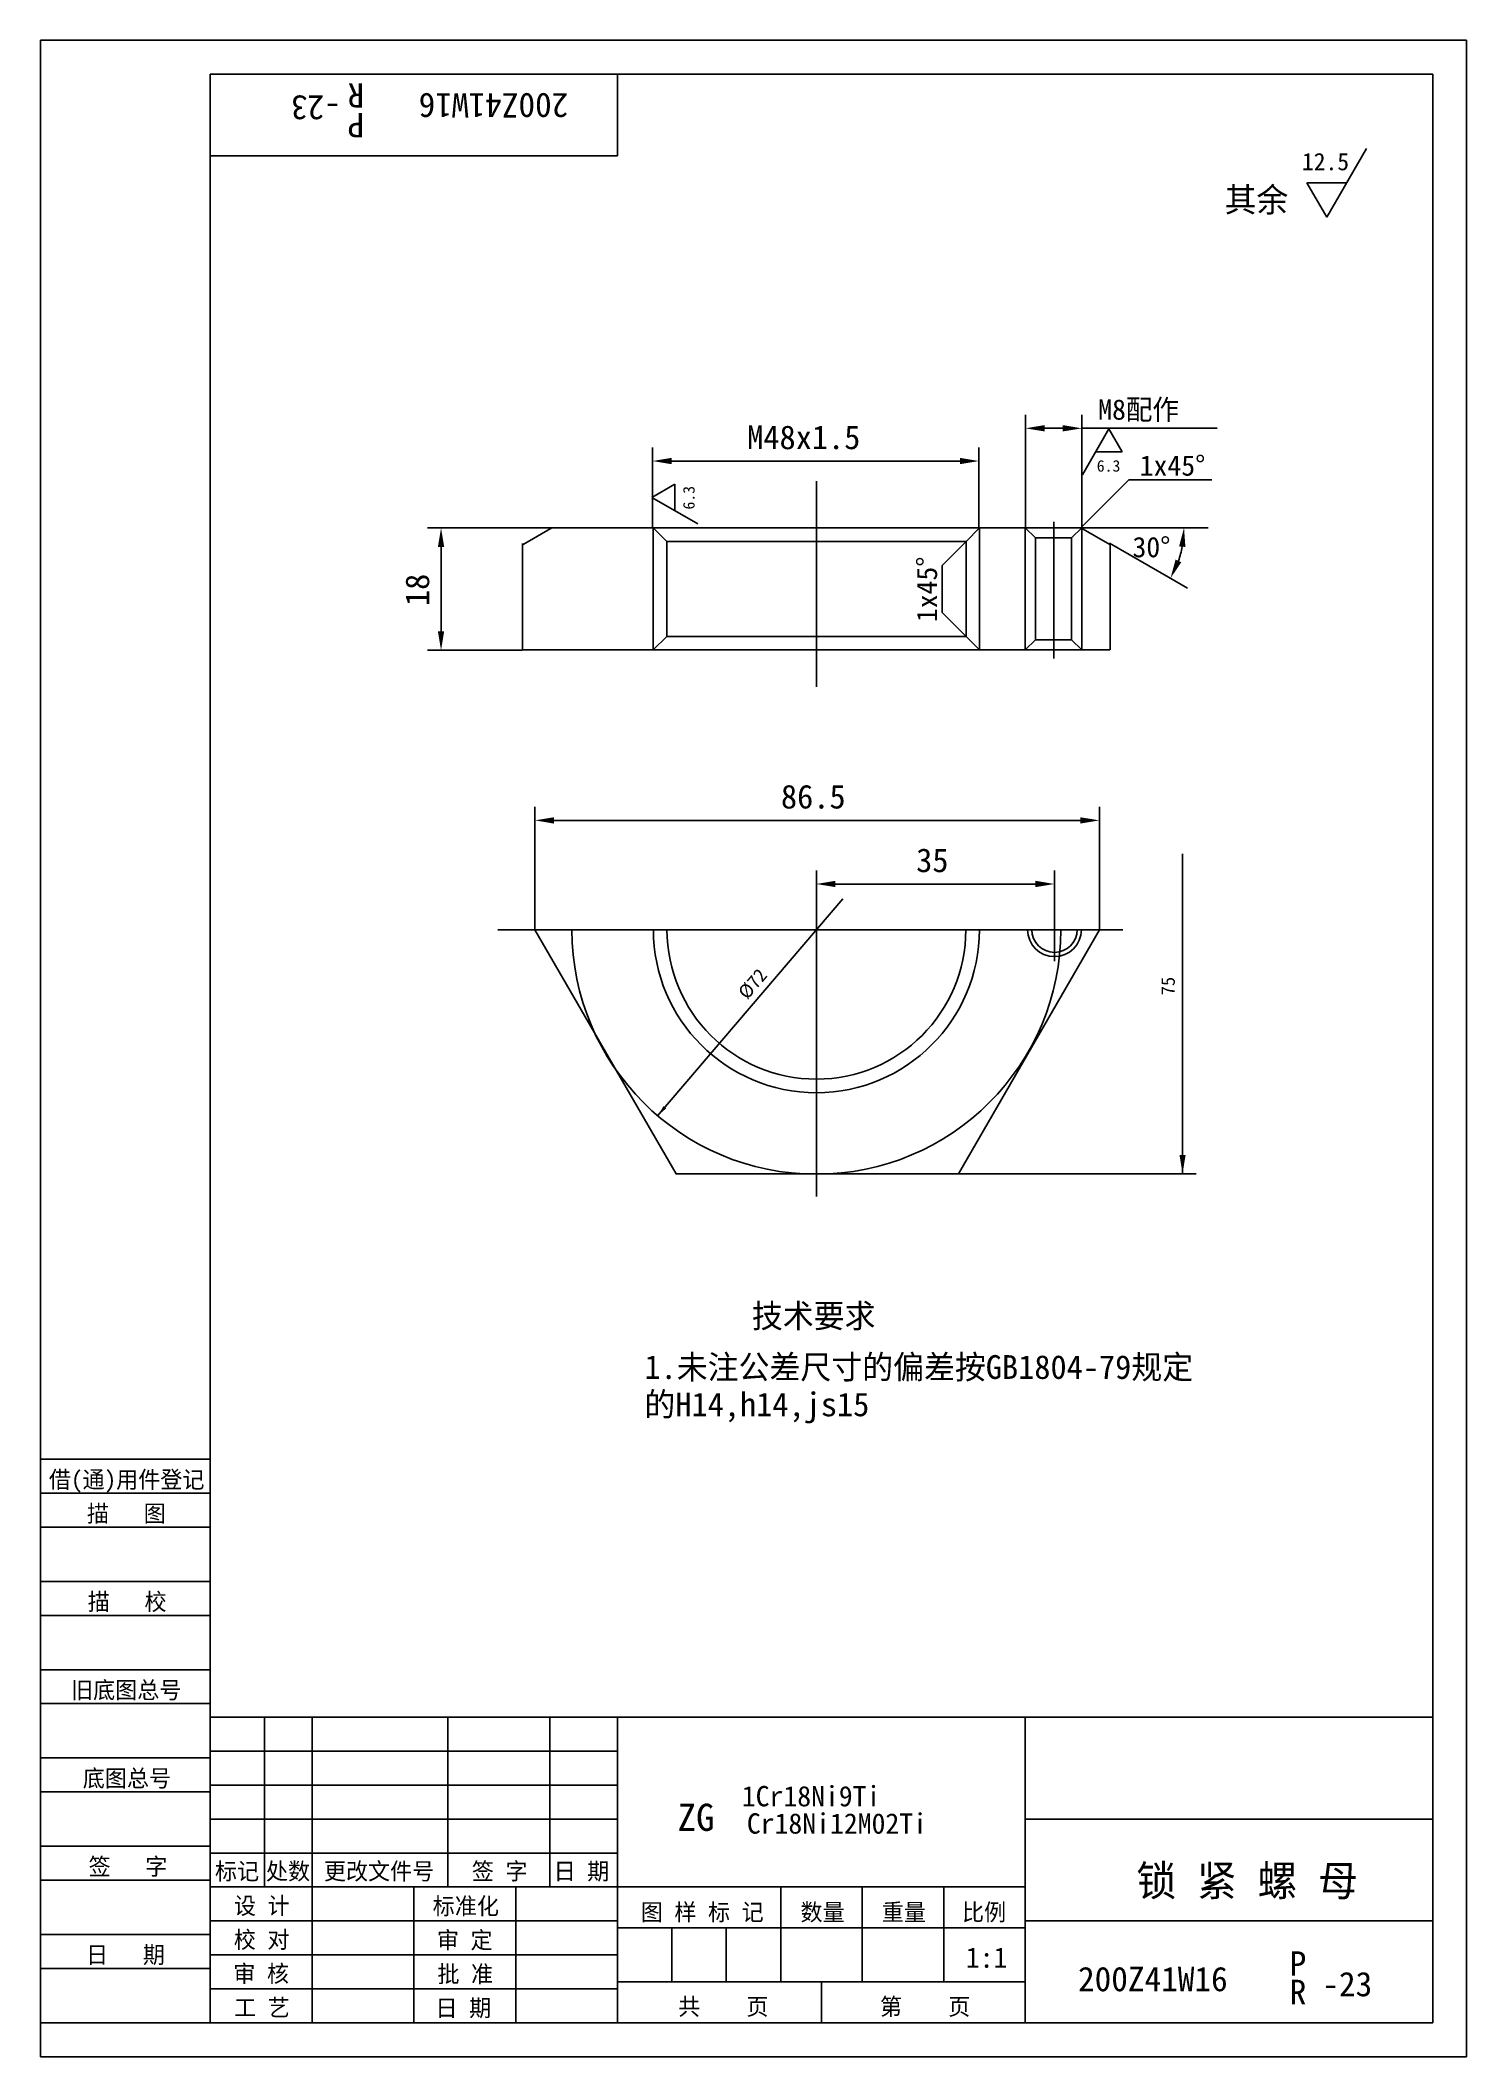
# Model space of a CAD drawing. Header units: metres. Extents: x 0 to 210, y 0 to 297.
import ezdxf

# ---------------------------------------------------------------- set-up
doc = ezdxf.new("R2010")
doc.units = ezdxf.units.M
for name, color, linetype in [('C', 6, 'Continuous'), ('D', 1, 'Continuous'), ('FL', 5, 'Continuous'), ('HA', 5, 'Continuous'), ('T', 7, 'Continuous'), ('TL', 4, 'Continuous')]:
    doc.layers.add(name, color=color, linetype=linetype)

# ---------------------------------------------------------------- blocks, each defined once
blk = doc.blocks.new('TUKUN4')
at = {"layer": 'FL'}
for p, q in [((0, 297), (0, 0)), ((210, 297), (0, 297)), ((210, 0), (210, 297)), ((0, 78), (25, 78)), ((0, 70), (25, 70)), ((0, 65), (25, 65)), ((0, 57), (25, 57)), ((0, 52), (25, 52)), ((33, 25), (33, 50)), ((40, 5), (40, 50)), ((60, 25), (60, 50)), ((75, 25), (75, 50)), ((25, 45), (85, 45)), ((0, 44), (25, 44)), ((0, 39), (25, 39)), ((25, 40), (85, 40)), ((25, 35), (85, 35)), ((0, 31), (25, 31)), ((25, 30), (85, 30)), ((0, 26), (25, 26)), ((70, 5), (70, 25)), ((0, 18), (25, 18)), ((25, 20), (85, 20)), ((25, 15), (85, 15)), ((0, 13), (25, 13)), ((25, 10), (85, 10)), ((0, 0), (210, 0))]:
    blk.add_line(p, q, dxfattribs=at)
at = {"layer": 'TL'}
for p, q in [((25, 5), (25, 292)), ((205, 292), (25, 292)), ((85, 292), (85, 280)), ((205, 5), (205, 292)), ((85, 280), (25, 280)), ((0, 88), (25, 88)), ((0, 83), (25, 83)), ((205, 50), (25, 50)), ((85, 5), (85, 50)), ((145, 5), (145, 50)), ((205, 35), (145, 35)), ((145, 25), (25, 25)), ((55, 5), (55, 25)), ((109, 11), (109, 25)), ((121, 11), (121, 25)), ((133, 11), (133, 25)), ((85, 19), (145, 19)), ((93, 11), (93, 19)), ((101, 11), (101, 19)), ((205, 20), (145, 20)), ((145, 11), (85, 11)), ((115, 5), (115, 11)), ((0, 5), (205, 5))]:
    blk.add_line(p, q, dxfattribs=at)
at = {"layer": 'T'}
for s, p in [('借(通)用件登记', (1.26, 83.76)), ('描   图', (6.86, 78.76)), ('描   校', (6.98, 65.76)), ('旧底图总号', (4.52, 52.76)), ('底图总号', (6.25, 39.76)), ('签   字', (7.1, 26.76)), ('标记', (25.71, 26.07)), ('处数', (33.22, 26.07)), ('更改文件号', (41.75, 26.07)), ('签 字', (63.53, 26.07)), ('日 期', (75.57, 26.07)), ('设 计', (28.5, 20.99)), ('标准化', (57.77, 20.93)), ('图 样 标 记', (88.4, 20.04)), ('数量', (111.92, 20.04)), ('重量', (123.88, 20.04)), ('比例', (135.7, 20.04)), ('校 对', (28.48, 15.99)), ('审 定', (58.39, 15.93)), ('日   期', (6.72, 13.76)), ('审 核', (28.41, 10.99)), ('批 准', (58.46, 10.93)), ('共    页', (93.91, 6.13)), ('第    页', (123.62, 6.13)), ('工 艺', (28.52, 5.99)), ('日 期', (58.18, 5.93))]:
    blk.add_text(s, height=2.5, dxfattribs=at).set_placement(p)

msp = doc.modelspace()

# ---------------------------------------------------------------- linework, layer by layer
at = {"layer": 'C'}
for p, q in [((114.26, 228.96), (114.26, 232.07)), ((114.26, 228.96), (114.26, 201.75)), ((149.22, 226.06), (149.22, 205.93)), ((114.26, 169.78), (114.26, 126.71)), ((114.26, 169.33), (114.26, 140.29)), ((149.31, 167), (149.31, 161.36)), ((71.56, 165.99), (67.34, 165.99)), ((71.56, 165.99), (159.4, 165.99)), ((88.56, 165.99), (139.96, 165.99))]:
    msp.add_line(p, q, dxfattribs=at)
at = {"layer": 'D'}
for p, q in [((195.24, 281.08), (189.39, 270.94)), ((186.46, 276.01), (192.32, 276.01)), ((189.39, 270.94), (186.46, 276.01)), ((145.06, 225.18), (145.06, 241.85)), ((153.34, 225.18), (153.34, 241.85)), ((147.86, 239.85), (150.54, 239.85)), ((153.34, 239.85), (173.25, 239.85)), ((153.42, 233.02), (157.32, 239.78)), ((157.32, 239.78), (159.27, 236.4)), ((90.13, 225.19), (90.13, 237.03)), ((92.93, 235.03), (135.39, 235.03)), ((138.19, 225.19), (138.19, 237.03)), ((159.27, 236.4), (155.37, 236.4)), ((153.19, 225.2), (160.26, 232.27)), ((160.26, 232.27), (172.48, 232.27)), ((90.02, 229.67), (93.4, 231.62)), ((96.78, 225.76), (90.02, 229.67)), ((93.4, 231.62), (93.4, 227.71)), ((75.51, 225.18), (57, 225.18)), ((90.23, 207.2), (90.23, 225.28)), ((136.29, 223.2), (132.76, 219.66)), ((138.29, 207.2), (138.29, 225.28)), ((145, 207.2), (145, 225.21)), ((153.32, 225.2), (153.32, 207.21)), ((153.37, 225.21), (171.95, 225.21)), ((157.43, 222.95), (166.09, 217.95)), ((59, 209.96), (59, 222.38)), ((132.76, 212.73), (132.76, 219.66)), ((166.09, 217.95), (168.91, 216.32)), ((136.29, 209.2), (132.76, 212.73)), ((70.95, 207.16), (57, 207.16)), ((72.82, 165.99), (72.82, 184.1)), ((75.62, 182.1), (153.12, 182.1)), ((155.92, 165.99), (155.92, 184.1)), ((168.17, 177.17), (168.17, 130.03)), ((114.26, 169.78), (114.26, 174.73)), ((146.51, 172.73), (117.06, 172.73)), ((149.31, 167), (149.31, 174.73)), ((90.89, 138.6), (118.15, 170.55)), ((135.16, 130.03), (170.17, 130.03))]:
    msp.add_line(p, q, dxfattribs=at)
for centre, radius, start, end in [((153.52, 225.21), 14.87, 340.8, 349.2), ((114.26, 165.99), 24, 180, 0)]:
    msp.add_arc(centre, radius, start, end, dxfattribs=at)
for points in [[(147.86, 240.32), (147.86, 239.39), (145.06, 239.85)], [(150.54, 240.32), (150.54, 239.39), (153.34, 239.85)], [(92.93, 235.5), (92.93, 234.57), (90.13, 235.03)], [(135.39, 235.5), (135.39, 234.57), (138.19, 235.03)], [(58.53, 222.38), (59.46, 222.38), (59, 225.18)], [(167.66, 222.46), (168.59, 222.37), (168.39, 225.21)], [(167.99, 220.12), (167.14, 220.51), (166.4, 217.77)], [(58.53, 209.96), (59.46, 209.96), (59, 207.16)], [(75.62, 182.56), (75.62, 181.63), (72.82, 182.1)], [(153.12, 182.56), (153.12, 181.63), (155.92, 182.1)], [(117.06, 173.2), (117.06, 172.27), (114.26, 172.73)], [(146.51, 173.2), (146.51, 172.27), (149.31, 172.73)], [(91.76, 140.02), (90.89, 138.6), (92.16, 139.69)], [(168.62, 132.83), (168.17, 130.03), (167.72, 132.83)]]:
    msp.add_solid(points, dxfattribs=at)
at = {"layer": 'HA'}
msp.add_arc((149.31, 165.99), 3.96, 180, 0, dxfattribs=at)
at = {"layer": 'TL'}
for p, q in [((71.01, 207.2), (71.01, 222.9)), ((71.08, 222.74), (75.33, 225.2)), ((75.33, 225.2), (90.23, 225.2)), ((90.23, 225.2), (114.26, 225.2)), ((92.23, 223.2), (90.23, 225.2)), ((92.23, 223.2), (114.26, 223.2)), ((92.23, 223.2), (92.23, 209.2)), ((138.29, 225.2), (114.26, 225.2)), ((136.29, 223.2), (114.26, 223.2)), ((136.29, 223.2), (138.29, 225.2)), ((136.29, 223.2), (136.29, 209.2)), ((145, 225.2), (138.29, 225.2)), ((145, 225.2), (149.16, 225.2)), ((146.5, 223.7), (145, 225.2)), ((146.5, 223.7), (149.16, 223.7)), ((146.5, 223.7), (146.5, 208.7)), ((149.16, 225.2), (153.19, 225.2)), ((151.82, 223.7), (149.16, 223.7)), ((151.82, 223.7), (153.32, 225.2)), ((151.82, 223.7), (151.82, 208.7)), ((157.44, 222.74), (153.19, 225.2)), ((157.51, 207.2), (157.51, 222.85)), ((90.23, 207.2), (92.23, 209.2)), ((92.23, 209.2), (114.26, 209.2)), ((136.29, 209.2), (114.26, 209.2)), ((138.29, 207.2), (136.29, 209.2)), ((146.5, 208.7), (145, 207.2)), ((146.5, 208.7), (149.16, 208.7)), ((151.82, 208.7), (149.16, 208.7)), ((151.82, 208.7), (153.32, 207.2)), ((90.23, 207.2), (71.01, 207.2)), ((90.23, 207.2), (114.26, 207.2)), ((138.29, 207.2), (114.26, 207.2)), ((138.29, 207.2), (145, 207.2)), ((145, 207.2), (149.16, 207.2)), ((149.16, 207.21), (153.3, 207.21)), ((153.3, 207.21), (157.44, 207.21))]:
    msp.add_line(p, q, dxfattribs=at)
msp.add_lwpolyline([(72.82, 165.99), (93.59, 130.03), (135.16, 130.03), (155.92, 165.99)], dxfattribs=at)
msp.add_lwpolyline([(145.98, 165.99, 1), (152.65, 165.99, 1)], format="xyb", dxfattribs=at)
for radius in [36, 22]:
    msp.add_arc((114.26, 165.99), radius, 180, 0, dxfattribs=at)

# ---------------------------------------------------------------- block references
at = {"layer": 'D'}
msp.add_blockref('TUKUN4', (0, 0), dxfattribs=at)

# ---------------------------------------------------------------- texts
for s, height, rotation, p in [('-23', 3.6, 180, (44.24, 288.88)), ('R', 3.6, 180, (47.69, 290.68)), ('200Z41W16', 3.6, 180, (77.74, 289.21)), ('P', 3.6, 180, (47.69, 286.29)), ('6.3', 1.7, 90, (96.33, 227.89)), ('1x45%%d', 3, 90, (132.03, 211.3)), ('18', 3.5, 90, (57.25, 213.67)), ('%%C72', 2, 49.53, (104.07, 155.59)), ('75', 2, 90, (167.03, 156.34))]:
    msp.add_text(s, height=height, rotation=rotation, dxfattribs=at).set_placement(p)
for s, height, p in [('12.5', 2.55, (185.75, 277.86)), ('其余', 3.6, (174.37, 271.72)), ('M8配作', 3, (155.75, 241.12)), ('M48x1.5', 3.5, (104.07, 236.78)), ('6.3', 1.7, (155.54, 233.47)), ('1x45%%d', 3, (161.86, 232.87)), ('30%%d', 3, (160.8, 220.86)), ('86.5', 3.5, (109.04, 183.85)), ('35', 3.5, (128.95, 174.48)), ('技术要求', 3.5, (104.76, 107.37)), ('1.未注公差尺寸的偏差按GB1804-79规定', 3.5, (88.94, 99.83)), ('的H14,h14,js15', 3.5, (88.94, 94.33)), ('1Cr18Ni9Ti', 3, (103.28, 36.87)), ('ZG', 4, (93.82, 33.26)), ('Cr18Ni12M02Ti', 3, (104.02, 32.85)), ('锁 紧 螺 母', 4.5, (161.39, 23.67)), ('1:1', 3, (136.26, 13.1)), ('P', 3.6, (183.94, 11.92)), ('200Z41W16', 3.6, (152.78, 9.64)), ('-23', 3.6, (188.75, 8.89)), ('R', 3.6, (183.94, 7.73))]:
    msp.add_text(s, height=height, dxfattribs=at).set_placement(p)

doc.saveas('drawing.dxf')
